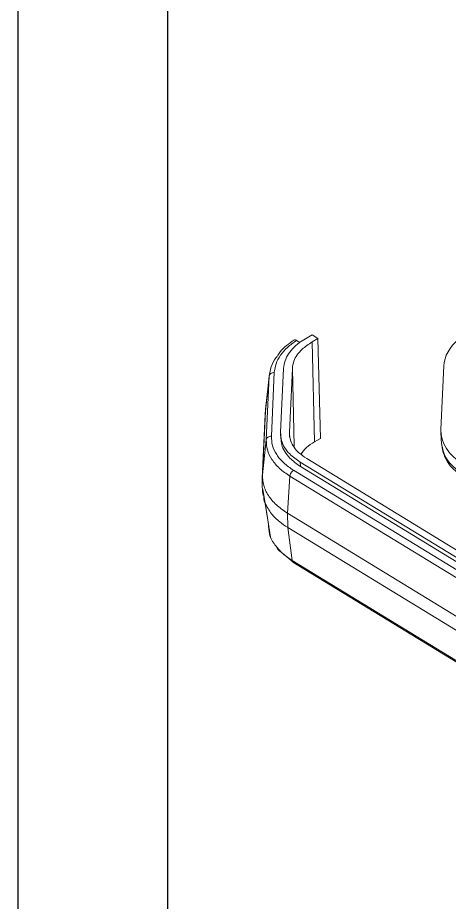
# Model space of a CAD drawing. Header units: inches. Extents: x 1153 to 3519, y 573 to 968.
# Drawn here: x 1152.9 to 1194.6, y 616.3 to 701.8 of the extents above; entities that cross this region are included whole.
import ezdxf

# ---------------------------------------------------------------- set-up
doc = ezdxf.new("R2010")
doc.units = ezdxf.units.IN

msp = doc.modelspace()

# ---------------------------------------------------------------- linework, layer by layer
for p, q in [((1152.911, 968.002), (1152.911, 572.957)), ((1167.368, 958.597), (1167.368, 582.363)), ((1152.911, 755.848), (1152.911, 572.957))]:
    msp.add_line(p, q)
at = {"color": 7, "linetype": 'Continuous', "lineweight": 15}
for p, q in [((1181.316, 671.128), (1180.351, 670.57)), ((1181.884, 670.78), (1181.316, 671.128)), ((1180.148, 670.41), (1179.827, 670.606)), ((1180.351, 670.57), (1180.299, 670.534)), ((1181.322, 670.455), (1181.884, 670.78)), ((1181.322, 670.455), (1181.558, 660.802)), ((1181.884, 670.78), (1182.121, 661.127)), ((1178.57, 667.896), (1178.284, 661.748)), ((1179.131, 661.749), (1179.417, 667.895)), ((1194.038, 668.134), (1193.752, 661.988)), ((1177.188, 667.135), (1176.814, 663.767)), ((1177.206, 667.35), (1176.828, 663.953)), ((1177.188, 667.135), (1176.902, 660.989)), ((1177.676, 667.494), (1177.39, 661.347)), ((1176.789, 663.446), (1176.502, 657.282)), ((1176.814, 663.767), (1176.528, 657.621)), ((1178.28, 661.621), (1178.292, 661.119)), ((1193.753, 661.701), (1193.815, 660.578)), ((1176.902, 660.989), (1176.528, 657.621)), ((1182.121, 661.127), (1181.558, 660.802)), ((1193.811, 660.655), (1193.811, 660.647)), ((1244.679, 620.1), (1180.797, 659.186)), ((1180.181, 658.831), (1244.064, 619.743)), ((1180.19, 658.428), (1180.181, 658.831)), ((1180.19, 658.428), (1244.074, 619.341)), ((1179.182, 657.482), (1178.933, 653.922)), ((1179.182, 657.482), (1243.064, 618.395)), ((1179.534, 658.049), (1243.417, 618.962)), ((1176.562, 656.225), (1177.101, 652.857)), ((1176.786, 654.916), (1177.32, 651.575)), ((1178.933, 653.922), (1242.815, 614.836)), ((1178.933, 653.922), (1178.967, 652.526)), ((1178.967, 652.526), (1242.849, 613.44)), ((1179.382, 649.35), (1178.967, 652.526)), ((1178.46, 650.045), (1179.507, 649.159)), ((1243.264, 610.263), (1179.382, 649.35)), ((1179.471, 649.181), (1243.372, 610.083))]:
    msp.add_line(p, q, dxfattribs=at)
at = {"color": 8, "linetype": 'Continuous', "lineweight": 15}
for p, q in [((1179.417, 667.895), (1179.601, 660.393)), ((1179.131, 661.749), (1179.143, 661.257)), ((1176.528, 657.621), (1176.536, 657.279))]:
    msp.add_line(p, q, dxfattribs=at)
at = {"color": 7, "linetype": 'Continuous', "lineweight": 15}
for centre, start_param, end_param in [((1202.036, 668.13), 2.518566, 3.099383), ((1201.75, 661.984), 3.099383, 3.884629)]:
    msp.add_ellipse(centre, major_axis=(8, 0.196), ratio=0.593486, start_param=start_param, end_param=end_param, dxfattribs=at)
for points, knots in [([(1179.827, 670.606), (1179.516, 670.385), (1178.896, 669.943), (1178.241, 669.171), (1177.791, 668.349), (1177.715, 667.78), (1177.676, 667.494)], [0, 0, 0, 0, 0.249733, 0.498975, 0.748687, 1, 1, 1, 1]), ([(1179.61, 670.653), (1179.083, 670.293), (1178.402, 669.828), (1178.075, 669.24), (1178.001, 669.107)], [0, 0, 0, 0, 0.774194, 1, 1, 1, 1]), ([(1180.299, 670.534), (1180.047, 670.34), (1179.311, 669.773), (1178.702, 668.85), (1178.604, 668.14), (1178.57, 667.896)], [0, 0, 0, 0, 0.2535446, 0.7432978, 1, 1, 1, 1]), ([(1179.417, 667.895), (1179.453, 668.134), (1179.549, 668.779), (1180.179, 669.691), (1180.981, 670.227), (1181.322, 670.455)], [0, 0, 0, 0, 0.253614, 0.682347, 1, 1, 1, 1]), ([(1179.827, 670.606), (1179.788, 670.626), (1179.71, 670.665), (1179.612, 670.655), (1179.552, 670.627), (1179.538, 670.593), (1179.538, 670.592)], [0, 0, 0, 0, 0.329148, 0.658301, 0.987227, 1, 1, 1, 1]), ([(1178.008, 669.12), (1177.948, 669.054), (1177.642, 668.718), (1177.324, 668.046), (1177.234, 667.439), (1177.188, 667.135)], [0, 0, 0, 0, 0.109031, 0.553215, 1, 1, 1, 1]), ([(1177.676, 667.494), (1177.615, 667.489), (1177.494, 667.478), (1177.338, 667.397), (1177.224, 667.28), (1177.2, 667.183), (1177.188, 667.135)], [0, 0, 0, 0, 0.250001, 0.500001, 0.75, 1, 1, 1, 1]), ([(1176.841, 664.059), (1176.826, 663.923), (1176.804, 663.718), (1176.791, 663.477), (1176.786, 663.356), (1176.784, 663.296), (1176.783, 663.263), (1176.783, 663.25), (1176.783, 663.244)], [0, 0, 0, 0, 0.5003199, 0.7542362, 0.8833056, 0.9464911, 0.9745168, 1, 1, 1, 1]), ([(1178.284, 661.748), (1178.299, 661.475), (1178.341, 660.738), (1178.964, 659.699), (1179.82, 659.088), (1180.181, 658.831)], [0, 0, 0, 0, 0.254184, 0.685156, 1, 1, 1, 1]), ([(1180.797, 659.186), (1180.537, 659.366), (1179.84, 659.85), (1179.211, 660.742), (1179.155, 661.448), (1179.131, 661.749)], [0, 0, 0, 0, 0.2536129, 0.682398, 1, 1, 1, 1]), ([(1177.39, 661.347), (1177.329, 661.342), (1177.207, 661.332), (1177.052, 661.251), (1176.938, 661.134), (1176.914, 661.037), (1176.902, 660.989)], [0, 0, 0, 0, 0.2499991, 0.4999999, 0.7500004, 1, 1, 1, 1]), ([(1176.902, 660.989), (1176.919, 660.665), (1176.953, 660.017), (1177.407, 659.086), (1178.119, 658.213), (1178.827, 657.726), (1179.182, 657.482)], [0, 0, 0, 0, 0.249714, 0.498705, 0.748238, 1, 1, 1, 1]), ([(1177.39, 661.347), (1177.404, 661.041), (1177.433, 660.43), (1177.862, 659.553), (1178.535, 658.734), (1179.2, 658.278), (1179.534, 658.049)], [0, 0, 0, 0, 0.2509267, 0.5000265, 0.7491131, 1, 1, 1, 1]), ([(1178.315, 661.17), (1178.329, 660.956), (1178.373, 660.278), (1178.977, 659.297), (1179.83, 658.686), (1180.19, 658.428)], [0, 0, 0, 0, 0.211101, 0.666969, 1, 1, 1, 1]), ([(1181.558, 660.802), (1181.272, 660.625), (1180.701, 660.273), (1180.4, 659.821), (1180.251, 659.597)], [0, 0, 0, 0, 0.503125, 1, 1, 1, 1]), ([(1195.682, 657.787), (1195.169, 658.201), (1194.137, 659.035), (1193.92, 660.108), (1193.811, 660.648)], [0, 0, 0, 0, 0.49672, 1, 1, 1, 1]), ([(1193.829, 660.532), (1193.885, 660.199), (1193.992, 659.555), (1194.592, 658.428), (1195.386, 657.779), (1195.892, 657.364)], [0, 0, 0, 0, 0.280264, 0.54047, 1, 1, 1, 1]), ([(1176.502, 657.298), (1176.502, 657.285), (1176.499, 657.228), (1176.489, 656.931), (1176.494, 656.389), (1176.559, 655.885), (1176.595, 655.603)], [0, 0, 0, 0, 0.024999, 0.112811, 0.502784, 1, 1, 1, 1]), ([(1176.528, 657.621), (1176.544, 657.278), (1176.577, 656.593), (1177.06, 655.609), (1177.814, 654.69), (1178.56, 654.178), (1178.933, 653.922)], [0, 0, 0, 0, 0.250615, 0.500028, 0.749429, 1, 1, 1, 1]), ([(1179.534, 658.049), (1179.49, 658.018), (1179.401, 657.957), (1179.289, 657.809), (1179.207, 657.643), (1179.191, 657.535), (1179.182, 657.482)], [0, 0, 0, 0, 0.25, 0.5, 0.75, 1, 1, 1, 1]), ([(1176.791, 654.896), (1176.789, 654.899), (1176.65, 655.133), (1176.656, 655.389), (1176.661, 655.642)], [0, 0, 0, 0, 0.011559, 1, 1, 1, 1]), ([(1177.837, 650.743), (1177.772, 650.816), (1177.457, 651.171), (1177.161, 651.888), (1177.121, 652.534), (1177.101, 652.857)], [0, 0, 0, 0, 0.113945, 0.556016, 1, 1, 1, 1]), ([(1177.894, 650.64), (1177.922, 650.57), (1178.002, 650.374), (1178.216, 650.228), (1178.354, 650.134)], [0, 0, 0, 0, 0.355882, 1, 1, 1, 1])]:
    msp.add_open_spline(points, degree=3, knots=knots, dxfattribs=at)
at = {"color": 8, "linetype": 'Continuous', "lineweight": 15}
for points, knots in [([(1178.967, 652.526), (1178.701, 652.703), (1178.095, 653.107), (1177.301, 653.895), (1176.971, 654.542), (1176.791, 654.896)], [0, 0, 0, 0, 0.261696, 0.59589, 1, 1, 1, 1]), ([(1179.382, 649.35), (1179.021, 649.592), (1178.394, 650.013), (1178.003, 650.526), (1177.837, 650.743)], [0, 0, 0, 0, 0.575608, 1, 1, 1, 1]), ([(1179.382, 649.35), (1179.391, 649.306), (1179.408, 649.229), (1179.462, 649.195), (1179.484, 649.181)], [0, 0, 0, 0, 0.576622, 1, 1, 1, 1])]:
    msp.add_open_spline(points, degree=3, knots=knots, dxfattribs=at)

doc.saveas('drawing.dxf')
